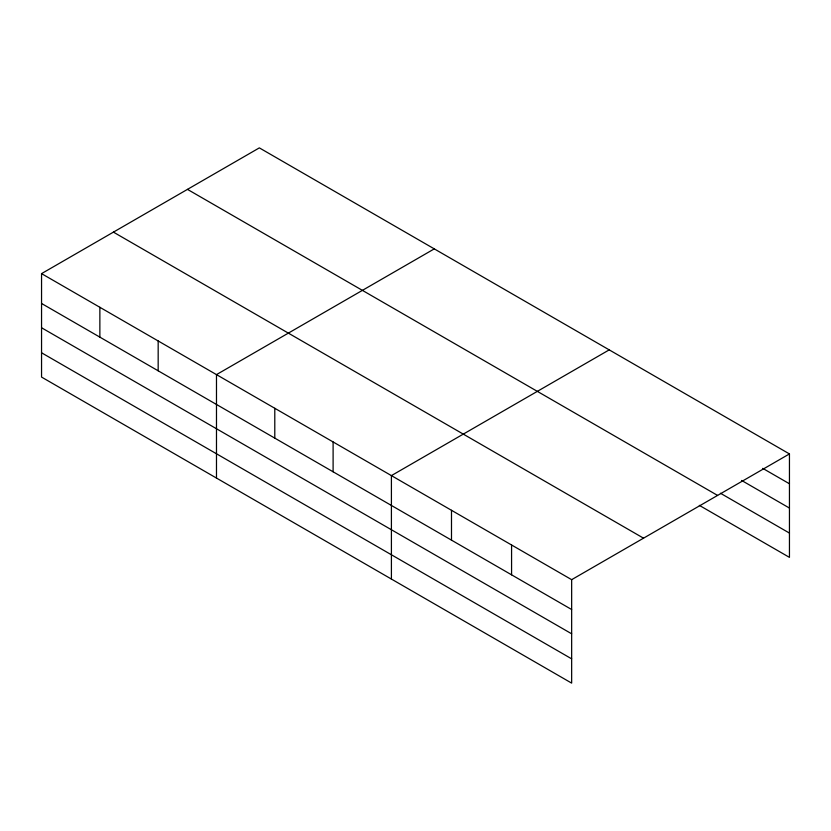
<?xml version="1.0" encoding="UTF-8"?>
<svg xmlns="http://www.w3.org/2000/svg" width="831" height="831" viewBox="0 0 831 831"><rect width="100%" height="100%" fill="white"/><g stroke="black" fill="none" stroke-linecap="round" stroke-linejoin="round"><path stroke-width="1.25" d="M41.55 273.628L571.655 579.674L571.655 683.124L41.55 377.077L41.55 273.628L259.345 147.876L789.45 453.923L789.45 557.372L699.328 505.352M434.281 248.874L216.486 374.615L216.486 478.064M609.216 349.872L391.411 475.612L391.411 579.062M571.655 579.674L789.45 453.923M762.744 468.362L789.45 483.777M741.605 480.443L789.45 508.063M720.467 493.261L789.45 533.087M187.474 189.375L717.579 495.421M113.421 232.129L643.526 538.176M41.55 303.471L571.655 609.518M41.55 327.757L571.655 633.804M41.55 352.78L571.655 658.838M511.574 544.991L511.574 574.834M451.493 510.307L451.493 540.15M333.106 441.947L333.106 471.8M274.791 408.281L274.791 438.134M158.17 340.949L158.17 370.803M99.865 307.283L99.865 337.137"/></g></svg>
